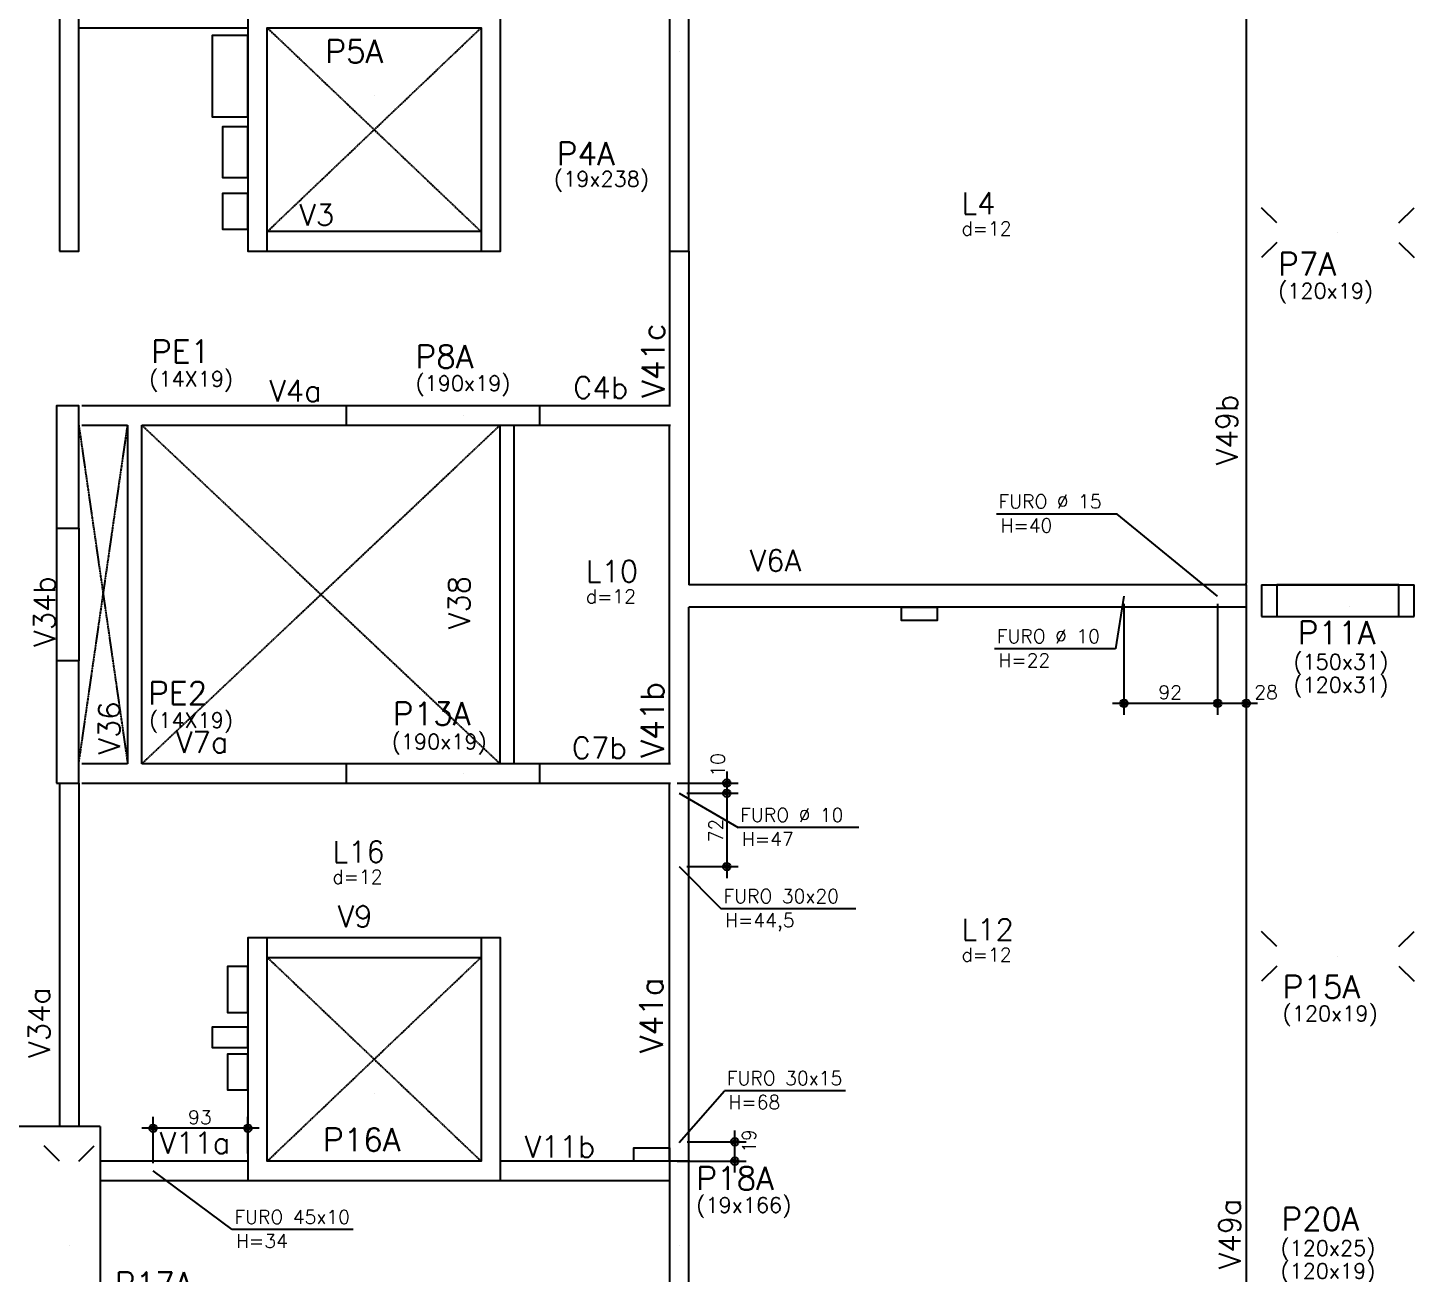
# Model space of a CAD drawing. Extents: x -40810 to 33675, y -2018 to 21213.
# Drawn here: x -5915 to -4554, y 11349 to 12571 of the extents above; entities that cross this region are included whole.
import ezdxf

# ---------------------------------------------------------------- set-up
doc = ezdxf.new("R2010")
doc.units = 0
doc.linetypes.add('TRAZO_HUECO', pattern=[0.75, 0.5, -0.25])
for name, color, linetype in [('1', 5, 'Continuous'), ('10', 7, 'Continuous'), ('12', 3, 'Continuous'), ('13', 7, 'Continuous'), ('241', 7, 'TRAZO_HUECO'), ('242', 3, 'Continuous'), ('3', 2, 'Continuous'), ('4', 2, 'Continuous'), ('42', 7, 'Continuous'), ('6', 6, 'Continuous'), ('8', 5, 'Continuous'), ('9', 3, 'Continuous')]:
    doc.layers.add(name, color=color, linetype=linetype)
doc.styles.get("Standard").update_dxf_attribs({"font": 'romans.shx', "width": 0.8})

msp = doc.modelspace()

# ---------------------------------------------------------------- linework, layer by layer
at = {"layer": '1'}
for p, q in [((-5284.753, 12351.613), (-5284.753, 12199.613)), ((-5265.753, 12351.613), (-5265.753, 12024.109)), ((-5284.753, 11848.613), (-5284.753, 12180.613)), ((-5864.753, 12079.613), (-5864.753, 11949.613)), ((-4718.753, 12024.109), (-5265.753, 12024.109)), ((-4718.753, 12002.109), (-5265.753, 12002.109)), ((-5265.753, 11458.613), (-5265.753, 12002.109)), ((-5283.753, 11848.613), (-5412.253, 11848.613)), ((-5864.753, 11829.613), (-5864.753, 11492.613)), ((-5284.753, 11458.613), (-5284.753, 11829.613)), ((-4718.753, 11659.613), (-4718.753, 11319.613))]:
    msp.add_line(p, q, dxfattribs=at)
for points in [[(-4718.753, 12725.605), (-4718.753, 12369.613)], [(-5864.753, 12570.613), (-5698.753, 12570.613)], [(-5469.753, 12370.613), (-5679.753, 12370.613)], [(-4718.753, 12369.613), (-4718.753, 12025.613)], [(-5679.753, 12351.613), (-5469.753, 12351.613)], [(-5803.253, 12199.613), (-5861.753, 12199.613)], [(-5602.253, 12199.613), (-5803.253, 12199.613)], [(-5283.753, 12199.613), (-5412.253, 12199.613)], [(-5861.753, 12180.613), (-5816.753, 12180.613)], [(-5816.753, 12180.613), (-5816.753, 11848.613)], [(-5802.753, 12180.613), (-5602.253, 12180.613)], [(-5802.753, 11848.613), (-5802.753, 12180.613)], [(-5451.253, 12180.613), (-5451.253, 11848.613)], [(-5437.253, 11848.613), (-5437.253, 12180.613)], [(-5412.253, 12180.613), (-5283.753, 12180.613)], [(-5886.753, 12079.613), (-5886.753, 11949.613)], [(-4718.753, 12024.109), (-4718.753, 12025.613)], [(-4718.753, 12024.109), (-4718.753, 11659.613)], [(-5816.753, 11848.613), (-5861.753, 11848.613)], [(-5602.253, 11848.613), (-5802.753, 11848.613)], [(-5883.753, 11829.613), (-5883.753, 11492.613)], [(-5861.753, 11829.613), (-5803.253, 11829.613)], [(-5803.253, 11829.613), (-5602.253, 11829.613)], [(-5412.253, 11829.613), (-5283.753, 11829.613)], [(-5469.753, 11677.613), (-5679.753, 11677.613)], [(-5679.753, 11658.613), (-5469.753, 11658.613)], [(-5864.753, 11492.613), (-5924.753, 11492.613)], [(-5843.753, 11492.613), (-5864.753, 11492.613)], [(-5843.753, 11492.613), (-5843.753, 11292.613)], [(-5698.753, 11458.613), (-5843.753, 11458.613)], [(-5284.753, 11458.613), (-5450.753, 11458.613)], [(-5264.753, 11458.613), (-5265.753, 11458.613)], [(-5843.753, 11439.613), (-5698.753, 11439.613)], [(-5450.753, 11439.613), (-5284.753, 11439.613)]]:
    msp.add_lwpolyline(points, dxfattribs=at)
at = {"layer": '241'}
for p, q in [((-5679.753, 12570.613), (-5469.753, 12370.613)), ((-5679.753, 12370.613), (-5469.753, 12570.613)), ((-5864.753, 11848.613), (-5816.753, 12180.613)), ((-5864.753, 12180.613), (-5816.753, 11848.613)), ((-5802.753, 11848.613), (-5451.253, 12180.613)), ((-5802.753, 12180.613), (-5451.253, 11848.613)), ((-5679.753, 11458.613), (-5469.753, 11658.613)), ((-5679.753, 11658.613), (-5469.753, 11458.613))]:
    msp.add_line(p, q, dxfattribs=at)
at = {"layer": '242'}
for p, q in [((-5883.753, 12547.113), (-5883.753, 12547.113)), ((-5275.253, 12547.113), (-5275.253, 12547.113)), ((-5574.753, 12504.134), (-5574.753, 12504.134)), ((-4628.753, 12369.613), (-4628.753, 12369.613)), ((-5487.253, 12190.113), (-5487.253, 12190.113)), ((-5886.753, 12139.613), (-5886.753, 12139.613)), ((-4617.753, 12002.605), (-4617.753, 12002.605)), ((-5886.753, 11889.613), (-5886.753, 11889.613)), ((-5487.253, 11839.113), (-5487.253, 11839.113)), ((-4628.753, 11659.613), (-4628.753, 11659.613)), ((-5574.753, 11525.093), (-5574.753, 11525.093)), ((-5874.253, 11375.613), (-5874.253, 11375.613)), ((-5275.253, 11375.613), (-5275.253, 11375.613))]:
    msp.add_line(p, q, dxfattribs=at)
at = {"layer": '3'}
for points in [[(-5883.753, 12351.613), (-5864.753, 12351.613), (-5864.753, 12589.613), (-5883.753, 12589.613), (-5883.753, 12351.613)], [(-5469.753, 12351.613), (-5450.753, 12351.613), (-5450.753, 12589.613), (-5698.753, 12589.613), (-5698.753, 12351.613), (-5679.753, 12351.613), (-5679.753, 12570.613), (-5469.753, 12570.613), (-5469.753, 12351.613)], [(-5284.753, 12351.613), (-5265.753, 12351.613), (-5265.753, 12589.613), (-5284.753, 12589.613), (-5284.753, 12351.613)], [(-5886.753, 12079.613), (-5864.753, 12079.613), (-5864.753, 12199.613), (-5886.753, 12199.613), (-5886.753, 12079.613)], [(-5602.253, 12180.613), (-5412.253, 12180.613), (-5412.253, 12199.613), (-5602.253, 12199.613), (-5602.253, 12180.613)], [(-4688.753, 11993.109), (-4568.753, 11993.109), (-4568.753, 12024.113), (-4688.753, 12024.113), (-4688.753, 11993.109)], [(-5886.753, 11829.613), (-5864.753, 11829.613), (-5864.753, 11949.613), (-5886.753, 11949.613), (-5886.753, 11829.613)], [(-5602.253, 11829.613), (-5412.253, 11829.613), (-5412.253, 11848.613), (-5602.253, 11848.613), (-5602.253, 11829.613)], [(-5469.753, 11677.613), (-5469.753, 11458.613), (-5679.753, 11458.613), (-5679.753, 11677.613), (-5698.753, 11677.613), (-5698.753, 11439.613), (-5450.753, 11439.613), (-5450.753, 11677.613), (-5469.753, 11677.613)], [(-5284.753, 11292.613), (-5265.753, 11292.613), (-5265.753, 11458.613), (-5284.753, 11458.613), (-5284.753, 11292.613)]]:
    msp.add_lwpolyline(points, dxfattribs=at)
at = {"layer": '4'}
for p, q in [((-4703.753, 12024.109), (-4553.753, 12024.113)), ((-4703.753, 12024.109), (-4703.753, 11993.109)), ((-4553.753, 11993.109), (-4553.753, 12024.109)), ((-4703.753, 11993.109), (-4553.753, 11993.109)), ((-4688.753, 11993.109), (-4568.753, 11993.109))]:
    msp.add_line(p, q, dxfattribs=at)
at = {"layer": '42'}
for p, q in [((-4845.368, 12093.534), (-4963.697, 12093.534)), ((-4746.753, 12013.109), (-4845.368, 12093.534)), ((-4838.75, 12013.109), (-4847.053, 11961.298)), ((-4847.053, 11961.298), (-4965.753, 11961.298)), ((-5275.253, 11819.613), (-5217.57, 11785.924)), ((-5098.87, 11785.924), (-5217.57, 11785.924)), ((-5275.253, 11747.613), (-5234.059, 11706.28)), ((-5102.072, 11706.28), (-5234.059, 11706.28)), ((-5275.253, 11477.021), (-5230.803, 11527.721)), ((-5112.103, 11527.721), (-5230.803, 11527.721)), ((-5714.136, 11391.533), (-5791.753, 11449.113)), ((-5595.437, 11391.533), (-5714.136, 11391.533))]:
    msp.add_line(p, q, dxfattribs=at)
at = {"layer": '42', "color": 70, "linetype": 'Continuous'}
for p, q in [((-4838.75, 12013.109), (-4838.75, 12013.109)), ((-4838.75, 12005.609), (-4838.75, 11896.59)), ((-4746.753, 12013.109), (-4746.753, 12013.109)), ((-4746.753, 12013.109), (-4746.753, 12013.109)), ((-4746.753, 12005.609), (-4746.753, 11896.59)), ((-4746.753, 12005.609), (-4746.753, 11896.59)), ((-4718.753, 11960.07), (-4718.753, 11960.07)), ((-4718.753, 11952.57), (-4718.753, 11896.59)), ((-4850, 11907.84), (-4735.503, 11907.84)), ((-4758.003, 11907.84), (-4707.503, 11907.84)), ((-5284.753, 11829.613), (-5284.753, 11829.613)), ((-5277.253, 11829.613), (-5217.359, 11829.613)), ((-5228.609, 11840.863), (-5228.609, 11808.363)), ((-5228.609, 11830.863), (-5228.609, 11736.363)), ((-5275.253, 11819.613), (-5275.253, 11819.613)), ((-5275.253, 11819.613), (-5275.253, 11819.613)), ((-5267.753, 11819.613), (-5217.359, 11819.613)), ((-5267.753, 11819.613), (-5217.359, 11819.613)), ((-5275.253, 11747.613), (-5275.253, 11747.613)), ((-5267.753, 11747.613), (-5217.359, 11747.613)), ((-5791.753, 11456.613), (-5791.753, 11502.142)), ((-5698.753, 11466.113), (-5698.753, 11502.142)), ((-5687.503, 11490.892), (-5803.003, 11490.892)), ((-5220.753, 11447.363), (-5220.753, 11488.863)), ((-5274.878, 11477.613), (-5274.878, 11477.613)), ((-5267.378, 11477.613), (-5209.503, 11477.613)), ((-5791.753, 11449.113), (-5791.753, 11449.113)), ((-5698.753, 11458.613), (-5698.753, 11458.613)), ((-5284.753, 11458.613), (-5284.753, 11458.613)), ((-5277.253, 11458.613), (-5209.503, 11458.613))]:
    msp.add_line(p, q, dxfattribs=at)
at = {"layer": '42'}
for points in [[(-5698.753, 12563.113), (-5733.753, 12563.113), (-5733.753, 12483.113), (-5698.753, 12483.113), (-5698.753, 12563.113)], [(-5698.753, 12473.613), (-5723.753, 12473.613), (-5723.753, 12423.613), (-5698.753, 12423.613), (-5698.753, 12473.613)], [(-5698.753, 12408.113), (-5723.753, 12408.113), (-5723.753, 12373.113), (-5698.753, 12373.113), (-5698.753, 12408.113)], [(-5057.253, 12002.109), (-5022.253, 12002.109), (-5022.253, 11989.109), (-5057.253, 11989.109), (-5057.253, 12002.109)], [(-5698.753, 11649.613), (-5718.753, 11649.613), (-5718.753, 11604.613), (-5698.753, 11604.613), (-5698.753, 11649.613)], [(-5698.753, 11590.113), (-5733.753, 11590.113), (-5733.753, 11570.113), (-5698.753, 11570.113), (-5698.753, 11590.113)], [(-5698.753, 11563.613), (-5718.753, 11563.613), (-5718.753, 11528.613), (-5698.753, 11528.613), (-5698.753, 11563.613)], [(-5284.753, 11458.613), (-5319.753, 11458.613), (-5319.753, 11471.613), (-5284.753, 11471.613), (-5284.753, 11458.613)]]:
    msp.add_lwpolyline(points, dxfattribs=at)
at = {"layer": '42', "color": 70, "linetype": 'Continuous'}
for centre, radius in [((-4838.75, 11907.84), 3.746), ((-4838.75, 11907.84), 1.867), ((-4746.753, 11907.84), 3.746), ((-4746.753, 11907.84), 3.746), ((-4746.753, 11907.84), 1.867), ((-4746.753, 11907.84), 1.867), ((-4718.753, 11907.84), 3.746), ((-4718.753, 11907.84), 1.867), ((-5228.609, 11829.613), 3.746), ((-5228.609, 11829.613), 1.867), ((-5228.609, 11819.613), 3.746), ((-5228.609, 11819.613), 3.746), ((-5228.609, 11819.613), 1.867), ((-5228.609, 11819.613), 1.867), ((-5228.609, 11747.613), 3.746), ((-5228.609, 11747.613), 1.867), ((-5791.753, 11490.892), 3.746), ((-5791.753, 11490.892), 1.867), ((-5698.753, 11490.892), 3.746), ((-5698.753, 11490.892), 1.867), ((-5220.753, 11477.613), 3.746), ((-5220.753, 11477.613), 1.867), ((-5220.753, 11458.613), 3.746), ((-5220.753, 11458.613), 1.867)]:
    msp.add_circle(centre, radius, dxfattribs=at)
at = {"layer": '6'}
for p, q in [((-4688.753, 12379.113), (-4703.753, 12394.113)), ((-4568.753, 12379.113), (-4553.753, 12394.113)), ((-4688.753, 12360.113), (-4703.753, 12345.113)), ((-4568.753, 12360.113), (-4553.753, 12345.113)), ((-4688.753, 11669.113), (-4703.753, 11684.113)), ((-4568.753, 11669.113), (-4553.753, 11684.113)), ((-4688.753, 11650.113), (-4703.753, 11635.113)), ((-4568.753, 11650.113), (-4553.753, 11635.113)), ((-5883.753, 11458.613), (-5898.753, 11473.613)), ((-5864.753, 11458.613), (-5849.753, 11473.613))]:
    msp.add_line(p, q, dxfattribs=at)

# ---------------------------------------------------------------- texts
at = {"layer": '10'}
for s, p in [('L4', (-4998.214, 12387.878)), ('L10', (-5366.964, 12026.859)), ('L16', (-5615.72, 11751.759)), ('L12', (-4998.214, 11675.359))]:
    msp.add_text(s, height=21, dxfattribs=at).set_placement(p)
at = {"layer": '12'}
for s, p in [('(19x238)', (-5398.206, 12414.819)), ('(120x19)', (-4687.297, 12304.997)), ('(190x19)', (-5534.144, 12214.327)), ('(150x31)', (-4672.408, 11941.061)), ('(120x31)', (-4672.408, 11918.561)), ('(190x19)', (-5557.516, 11862.743)), ('(120x19)', (-4682.924, 11595.94)), ('(19x166)', (-5258.505, 11408.072)), ('(120x25)', (-4685.093, 11365.883)), ('(120x19)', (-4685.093, 11343.383))]:
    msp.add_text(s, height=15, dxfattribs=at).set_placement(p)
at = {"layer": '13'}
for p in [(-4998.214, 12366.983), (-5366.964, 12005.964), (-5615.72, 11730.864), (-4998.214, 11654.464)]:
    msp.add_text('d=12', height=13.5, dxfattribs=at).set_placement(p)
at = {"layer": '42'}
for s, p in [('FURO %%c 15', (-4961.871, 12099.154)), ('H=40', (-4959.968, 12075.574)), ('FURO %%c 10', (-4963.557, 11966.919)), ('H=22', (-4962.024, 11943.339)), ('FURO %%c 10', (-5215.374, 11791.544)), ('H=47', (-5213.841, 11767.964)), ('FURO 30x20', (-5231.863, 11711.9)), ('H=44,5', (-5230.33, 11688.32)), ('FURO 30x15', (-5228.607, 11533.342)), ('H=68', (-5227.074, 11509.762)), ('FURO 45x10', (-5711.94, 11397.154)), ('H=34', (-5710.407, 11373.574))]:
    msp.add_text(s, height=13.5, dxfattribs=at).set_placement(p)
at = {"layer": '42', "color": 70, "linetype": 'Continuous'}
for s, p in [('92', (-4804.901, 11911.89)), ('28', (-4710.808, 11911.986)), ('93', (-5757.403, 11494.942))]:
    msp.add_text(s, height=13.5, dxfattribs=at).set_placement(p)
for s, p in [('10', (-5230.694, 11835.751)), ('72', (-5232.659, 11771.463)), ('19', (-5200.065, 11466.803))]:
    msp.add_text(s, height=13.5, rotation=90, dxfattribs=at).set_placement(p)
at = {"layer": '8'}
for s, p in [('V3', (-5648.24, 12376.689)), ('V4a', (-5677.699, 12204.001)), ('C4b', (-5379.449, 12207.059)), ('V6A', (-5206.138, 12037.49)), ('V7a', (-5769.297, 11859.318)), ('C7b', (-5380.821, 11853.737)), ('V9', (-5610.547, 11688.318)), ('V11a', (-5785.551, 11466.174)), ('V11b', (-5427.053, 11462.386))]:
    msp.add_text(s, height=21, dxfattribs=at).set_placement(p)
for s, height, p in [('V41c', 22.5, (-5289.619, 12207.451)), ('V49b', 21, (-4727.261, 12141.695)), ('V34b', 21, (-5887.94, 11963.34)), ('V38', 21, (-5480.913, 11980.644)), ('V41b', 22.5, (-5290.565, 11854.511)), ('V36', 21, (-5824.279, 11857.55)), ('V34a', 21, (-5893.205, 11560.078)), ('V41a', 22.5, (-5291.522, 11564.484)), ('V49a', 21, (-4724.458, 11352.699))]:
    msp.add_text(s, height=height, rotation=90, dxfattribs=at).set_placement(p)
at = {"layer": '9'}
for s, height, p in [('P5A', 22.5, (-5622.697, 12536.295)), ('P4A', 22.5, (-5395.479, 12435.797)), ('P7A', 22.5, (-4687.297, 12327.497)), ('PE1', 22.5, (-5793.672, 12241.777)), ('P8A', 22.5, (-5534.144, 12236.827)), ('(14X19)', 15, (-5795.508, 12218.603)), ('P11A', 22.5, (-4667.988, 11965.795)), ('PE2', 22.5, (-5796.487, 11906.558)), ('(14X19)', 15, (-5795.557, 11883.753)), ('P13A', 22.5, (-5556.37, 11886.388)), ('P15A', 22.5, (-4682.924, 11618.44)), ('P16A', 22.5, (-5625.012, 11468.469)), ('P18A', 22.5, (-5258.505, 11430.572)), ('P20A', 22.5, (-4683.993, 11390.584)), ('P17A', 22.5, (-5829.261, 11327.23))]:
    msp.add_text(s, height=height, dxfattribs=at).set_placement(p)

doc.saveas('drawing.dxf')
